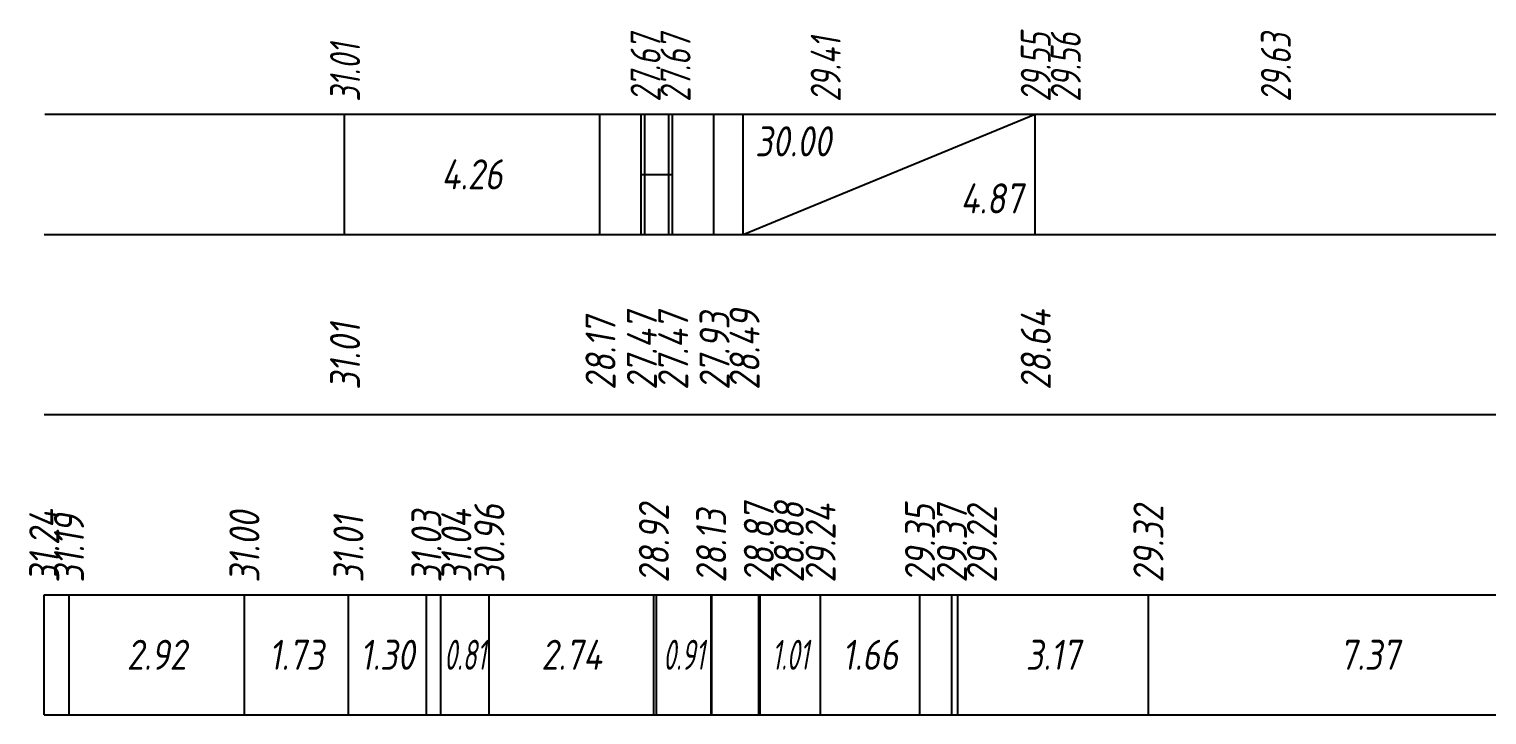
# Model space of a CAD drawing. Extents: x -717 to 1451, y -133302 to 233.
# Drawn here: x -324.9 to -203.5, y -109002 to -108944.9 of the extents above; entities that cross this region are included whole.
import ezdxf
from ezdxf.enums import TextEntityAlignment as Align

# ---------------------------------------------------------------- set-up
doc = ezdxf.new("R2010")
doc.units = 0
for name, color, linetype in [('Код_510', 7, 'Continuous'), ('Код_514', 1, 'Continuous'), ('Код_516', 1, 'Continuous'), ('Таблица', 7, 'Continuous')]:
    doc.layers.add(name, color=color, linetype=linetype)
doc.styles.add('М', font='romand.shx', dxfattribs={"width": 0.8, "oblique": 10, "height": 2.5})

msp = doc.modelspace()

# ---------------------------------------------------------------- linework, layer by layer
at = {"layer": 'Код_510'}
for p, q in [((-323.651, -109001.988), (-323.651, -108991.988)), ((-321.589, -109001.988), (-321.589, -108991.988)), ((-306.976, -109001.988), (-306.976, -108991.988)), ((-298.316, -109001.988), (-298.316, -108991.988)), ((-291.822, -109001.988), (-291.822, -108991.988)), ((-290.619, -109001.988), (-290.619, -108991.988)), ((-286.58, -109001.988), (-286.58, -108991.988)), ((-272.871, -109001.988), (-272.871, -108991.988)), ((-272.65, -109001.988), (-272.65, -108991.988)), ((-268.098, -109001.988), (-268.098, -108991.988)), ((-268.07, -109001.988), (-268.07, -108991.988)), ((-268.046, -109001.988), (-268.046, -108991.988)), ((-264.124, -109001.988), (-264.124, -108991.988)), ((-264.026, -109001.988), (-264.026, -108991.988)), ((-258.988, -109001.988), (-258.988, -108991.988)), ((-250.705, -109001.988), (-250.705, -108991.988)), ((-248.044, -109001.988), (-248.044, -108991.988)), ((-247.544, -109001.988), (-247.544, -108991.988)), ((-231.677, -109001.988), (-231.677, -108991.988))]:
    msp.add_line(p, q, dxfattribs=at)
at = {"layer": 'Код_516'}
for p, q in [((-298.651, -108961.988), (-298.651, -108951.988)), ((-277.37, -108961.988), (-277.37, -108951.988)), ((-277.37, -108961.988), (-277.37, -108951.988)), ((-273.923, -108961.988), (-273.923, -108951.988)), ((-273.62, -108961.988), (-273.62, -108951.988)), ((-271.62, -108961.988), (-271.62, -108951.988)), ((-271.318, -108961.988), (-271.318, -108951.988)), ((-267.87, -108961.988), (-267.87, -108951.988)), ((-267.87, -108961.988), (-267.87, -108951.988)), ((-265.445, -108961.988), (-265.445, -108951.988)), ((-265.445, -108961.988), (-241.113, -108951.988)), ((-241.113, -108961.988), (-241.113, -108951.988)), ((-273.923, -108956.988), (-273.62, -108956.988)), ((-273.62, -108956.988), (-271.62, -108956.988)), ((-271.62, -108956.988), (-271.318, -108956.988))]:
    msp.add_line(p, q, dxfattribs=at)
at = {"layer": 'Таблица'}
for p, q in [((-323.597, -108951.988), (-85.494, -108951.988)), ((-323.651, -108961.988), (-85.548, -108961.988)), ((-323.651, -108976.988), (-85.548, -108976.988)), ((-323.651, -108991.988), (-85.548, -108991.988)), ((-323.651, -109001.988), (-85.548, -109001.988))]:
    msp.add_line(p, q, dxfattribs=at)

# ---------------------------------------------------------------- texts
at = {"layer": 'Код_510', "style": 'М', "oblique": 10, "width": 0.8}
for s, p in [('31.24', (-323.651, -108990.988)), ('31.19', (-321.589, -108990.988)), ('31.00', (-306.976, -108990.988)), ('31.03', (-291.822, -108990.988)), ('31.04', (-289.322, -108990.988)), ('30.96', (-286.58, -108990.988)), ('28.92', (-272.871, -108990.988)), ('28.13', (-268.098, -108990.988)), ('28.87', (-264.124, -108990.988)), ('28.88', (-261.624, -108990.988)), ('29.24', (-258.988, -108990.988)), ('29.35', (-250.705, -108990.988)), ('29.37', (-248.044, -108990.988)), ('29.22', (-245.544, -108990.988)), ('29.32', (-231.677, -108990.988)), ('31.01', (-298.316, -108990.988))]:
    msp.add_text(s, height=2.5, rotation=90, dxfattribs=at).set_placement(p, align=Align.MIDDLE_LEFT)
at = {"layer": 'Код_510', "style": 'М', "oblique": 10}
for s, width, p in [('2.92', 0.8, (-314.282, -108996.988)), ('1.73', 0.8, (-302.646, -108996.988)), ('1.30', 0.8, (-295.069, -108996.988)), ('0.81', 0.6, (-288.599, -108996.988)), ('2.74', 0.8, (-279.725, -108996.988)), ('0.91', 0.6, (-270.374, -108996.988)), ('1.01', 0.6, (-261.507, -108996.988)), ('1.66', 0.8, (-254.846, -108996.988)), ('3.17', 0.8, (-239.61, -108996.988)), ('7.37', 0.8, (-213.252, -108996.988))]:
    msp.add_text(s, height=2.5, dxfattribs=dict(at, width=width)).set_placement(p, align=Align.MIDDLE_CENTER)
at = {"layer": 'Код_514', "style": 'М', "oblique": 10, "width": 0.7}
for s, p in [('27.67', (-273.566, -108950.948)), ('27.67', (-271.066, -108950.948)), ('29.55', (-241.059, -108950.948)), ('29.56', (-238.559, -108950.948)), ('29.63', (-221.059, -108950.948)), ('31.01', (-298.597, -108950.948)), ('29.41', (-258.559, -108950.948))]:
    msp.add_text(s, height=2.5, rotation=90, dxfattribs=at).set_placement(p, align=Align.MIDDLE_LEFT)
at = {"layer": 'Код_516', "style": 'М', "oblique": 10, "width": 0.8}
msp.add_text('30.00', height=2.5, dxfattribs=at).set_placement((-264.445, -108952.988), align=Align.TOP_LEFT)
msp.add_text('4.26', height=2.5, dxfattribs=at).set_placement((-288.011, -108956.988), align=Align.MIDDLE_CENTER)
msp.add_text('4.87', height=2.5, dxfattribs=at).set_placement((-242.113, -108960.988), align=Align.BOTTOM_RIGHT)
for s, p in [('27.47', (-273.869, -108974.937)), ('27.47', (-271.263, -108974.937)), ('28.49', (-265.316, -108974.937)), ('28.64', (-241.059, -108974.937)), ('31.01', (-298.597, -108974.937)), ('28.17', (-277.316, -108974.937)), ('27.93', (-267.816, -108974.937))]:
    msp.add_text(s, height=2.5, rotation=90, dxfattribs=at).set_placement(p, align=Align.MIDDLE_LEFT)

doc.saveas('drawing.dxf')
